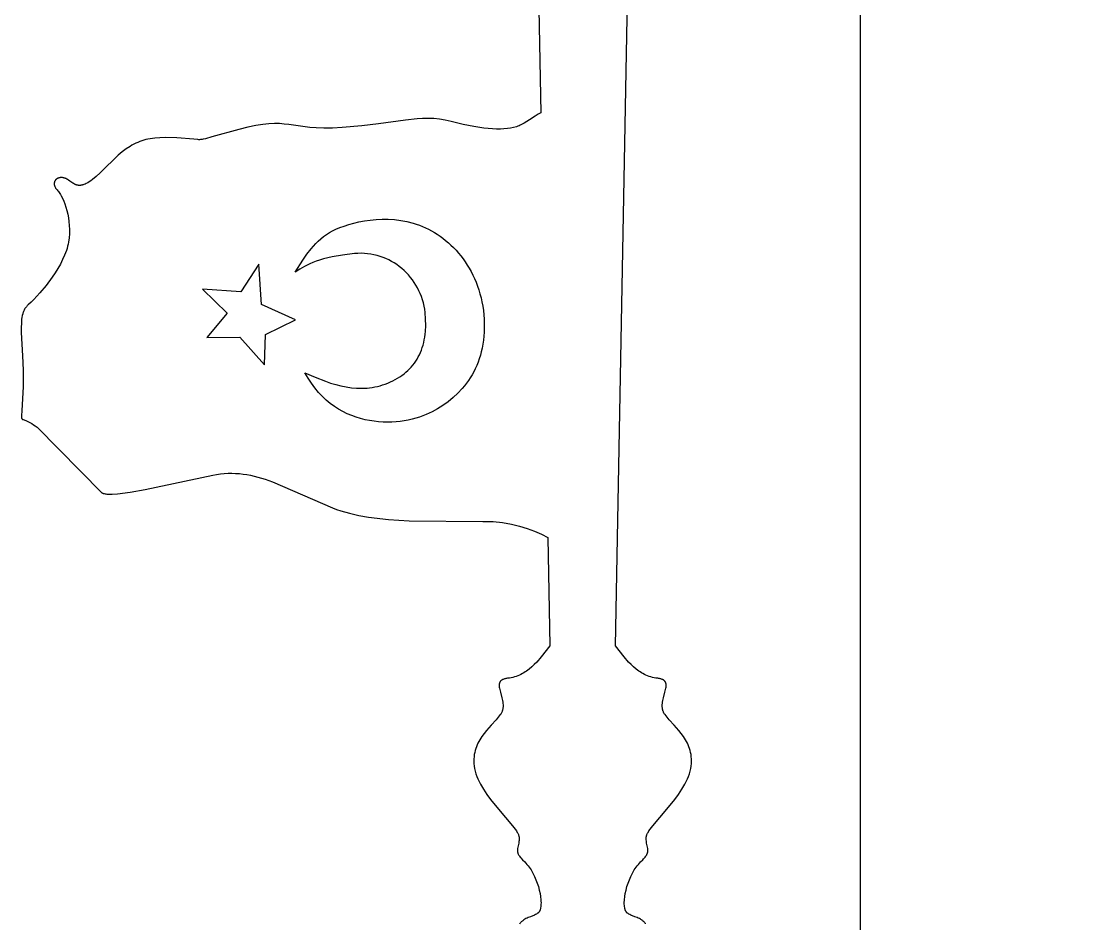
# Model space of a CAD drawing. Extents: x -831 to 1547, y -1426 to -385.
# Drawn here: x -742.5 to -645.6, y -1061.6 to -979.2 of the extents above; entities that cross this region are included whole.
import ezdxf

# ---------------------------------------------------------------- set-up
doc = ezdxf.new("R2010")
doc.units = 0
doc.layers.add('CUT', color=18, linetype='CONTINUOUS')

msp = doc.modelspace()

# ---------------------------------------------------------------- linework, layer by layer
at = {"layer": 'CUT'}
for points in [[(-665.916, -1350.901), (-665.916, -837.703), (-569.916, -780.901), (-92.916, -780.901), (-92.916, -1293.901), (-299.916, -1350.901), (-299.916, -1413.901), (-371.916, -1425.901), (-371.916, -1350.901)], [(-716.608, -1011.281), (-715.673, -1011.689), (-714.733, -1012.052), (-714.262, -1012.21), (-713.789, -1012.35), (-713.316, -1012.469), (-712.842, -1012.565), (-712.368, -1012.635), (-711.893, -1012.678), (-711.417, -1012.69), (-711.179, -1012.684), (-710.941, -1012.67), (-710.703, -1012.647), (-710.465, -1012.615), (-710.227, -1012.573), (-709.989, -1012.522), (-709.751, -1012.461), (-709.513, -1012.39), (-709.275, -1012.308), (-709.036, -1012.215), (-708.802, -1012.114), (-708.576, -1012.007), (-708.358, -1011.893), (-708.148, -1011.773), (-707.945, -1011.646), (-707.751, -1011.513), (-707.565, -1011.374), (-707.388, -1011.228), (-707.218, -1011.076), (-707.056, -1010.917), (-706.903, -1010.752), (-706.758, -1010.581), (-706.622, -1010.403), (-706.493, -1010.218), (-706.373, -1010.027), (-706.262, -1009.83), (-706.158, -1009.626), (-706.064, -1009.416), (-705.977, -1009.199), (-705.899, -1008.976), (-705.83, -1008.746), (-705.769, -1008.51), (-705.717, -1008.267), (-705.674, -1008.018), (-705.639, -1007.762), (-705.613, -1007.5), (-705.587, -1006.955), (-705.596, -1006.384), (-705.641, -1005.787), (-705.679, -1005.484), (-705.732, -1005.187), (-705.799, -1004.894), (-705.879, -1004.608), (-705.974, -1004.328), (-706.081, -1004.054), (-706.2, -1003.788), (-706.332, -1003.528), (-706.475, -1003.277), (-706.629, -1003.033), (-706.794, -1002.797), (-706.97, -1002.57), (-707.156, -1002.353), (-707.352, -1002.144), (-707.557, -1001.946), (-707.771, -1001.757), (-707.993, -1001.579), (-708.223, -1001.411), (-708.461, -1001.255), (-708.707, -1001.11), (-708.959, -1000.978), (-709.218, -1000.857), (-709.482, -1000.749), (-709.753, -1000.654), (-710.029, -1000.572), (-710.31, -1000.504), (-710.595, -1000.449), (-710.884, -1000.409), (-711.177, -1000.384), (-711.473, -1000.374), (-711.772, -1000.379), (-712.074, -1000.4), (-713.189, -1000.532), (-714.128, -1000.696), (-714.918, -1000.886), (-715.264, -1000.99), (-715.582, -1001.099), (-715.874, -1001.212), (-716.145, -1001.329), (-716.398, -1001.45), (-716.634, -1001.573), (-717.072, -1001.826), (-717.486, -1002.083), (-716.791, -1000.989), (-716.424, -1000.461), (-716.034, -999.957), (-715.828, -999.716), (-715.614, -999.484), (-715.389, -999.261), (-715.154, -999.049), (-714.908, -998.849), (-714.649, -998.662), (-714.376, -998.489), (-714.09, -998.33), (-713.774, -998.178), (-713.42, -998.03), (-713.031, -997.886), (-712.608, -997.751), (-712.156, -997.626), (-711.679, -997.516), (-711.178, -997.422), (-710.657, -997.348), (-710.12, -997.296), (-709.569, -997.27), (-709.009, -997.272), (-708.441, -997.305), (-707.87, -997.372), (-707.298, -997.476), (-706.729, -997.619), (-706.446, -997.707), (-706.165, -997.805), (-705.887, -997.915), (-705.61, -998.037), (-705.336, -998.17), (-705.065, -998.314), (-704.797, -998.47), (-704.533, -998.636), (-704.273, -998.813), (-704.017, -999.001), (-703.767, -999.2), (-703.521, -999.409), (-703.282, -999.629), (-703.048, -999.859), (-702.821, -1000.098), (-702.601, -1000.348), (-702.388, -1000.608), (-702.182, -1000.877), (-701.985, -1001.156), (-701.796, -1001.444), (-701.616, -1001.741), (-701.445, -1002.048), (-701.283, -1002.364), (-701.132, -1002.688), (-700.991, -1003.021), (-700.861, -1003.363), (-700.742, -1003.713), (-700.634, -1004.072), (-700.538, -1004.439), (-700.455, -1004.814), (-700.385, -1005.196), (-700.327, -1005.587), (-700.283, -1005.985), (-700.253, -1006.391), (-700.237, -1006.795), (-700.237, -1007.19), (-700.249, -1007.575), (-700.276, -1007.95), (-700.316, -1008.315), (-700.369, -1008.671), (-700.434, -1009.018), (-700.511, -1009.355), (-700.601, -1009.683), (-700.701, -1010.001), (-700.813, -1010.311), (-700.935, -1010.611), (-701.067, -1010.903), (-701.21, -1011.186), (-701.361, -1011.459), (-701.522, -1011.724), (-701.691, -1011.981), (-701.869, -1012.229), (-702.054, -1012.468), (-702.247, -1012.699), (-702.654, -1013.136), (-703.086, -1013.54), (-703.54, -1013.913), (-704.014, -1014.254), (-704.503, -1014.564), (-705.005, -1014.844), (-705.268, -1014.974), (-705.549, -1015.098), (-705.846, -1015.214), (-706.158, -1015.322), (-706.485, -1015.421), (-706.824, -1015.51), (-707.177, -1015.588), (-707.539, -1015.654), (-707.912, -1015.707), (-708.293, -1015.747), (-708.682, -1015.771), (-709.077, -1015.781), (-709.478, -1015.774), (-709.883, -1015.749), (-710.291, -1015.706), (-710.7, -1015.644), (-711.111, -1015.561), (-711.521, -1015.458), (-711.93, -1015.333), (-712.336, -1015.184), (-712.739, -1015.012), (-713.137, -1014.815), (-713.529, -1014.592), (-713.914, -1014.343), (-714.291, -1014.066), (-714.659, -1013.761), (-715.016, -1013.426), (-715.362, -1013.061), (-715.695, -1012.665), (-716.015, -1012.237), (-716.319, -1011.776)], [(-720.282, -1010.562), (-720.199, -1007.772), (-717.464, -1006.446), (-720.558, -1005.037), (-720.807, -1001.363), (-722.465, -1003.905), (-725.946, -1003.656), (-723.708, -1005.838), (-725.559, -1008.049), (-722.548, -1008.021)]]:
    msp.add_lwpolyline(points, close=True, dxfattribs=at)
for points in [[(-697.266, -874.014), (-695.079, -987.55), (-695.331, -987.694), (-695.589, -987.855), (-696.106, -988.195), (-696.606, -988.509), (-696.841, -988.637), (-696.954, -988.691), (-697.062, -988.737), (-697.183, -988.782), (-697.308, -988.823), (-697.568, -988.895), (-697.845, -988.953), (-698.138, -988.995), (-698.449, -989.024), (-698.777, -989.037), (-699.126, -989.036), (-699.493, -989.021), (-700.292, -988.944), (-701.18, -988.807), (-702.164, -988.61), (-703.251, -988.351), (-703.807, -988.226), (-704.34, -988.139), (-704.857, -988.086), (-705.364, -988.064), (-705.869, -988.069), (-706.378, -988.098), (-707.436, -988.213), (-709.902, -988.568), (-711.418, -988.753), (-713.196, -988.903), (-714.097, -988.946), (-714.882, -988.953), (-715.569, -988.933), (-716.172, -988.89), (-718.065, -988.634), (-718.488, -988.581), (-718.922, -988.545), (-719.382, -988.534), (-719.886, -988.553), (-720.448, -988.61), (-721.085, -988.711), (-721.812, -988.861), (-722.644, -989.069), (-725.087, -989.749), (-725.685, -989.916), (-725.893, -989.965), (-725.981, -989.982), (-726.063, -989.994), (-726.14, -990.003), (-726.215, -990.007), (-726.289, -990.008), (-726.366, -990.006), (-726.739, -989.97), (-728.28, -989.842), (-729.37, -989.814), (-729.853, -989.828), (-730.302, -989.862), (-730.722, -989.92), (-730.923, -989.958), (-731.118, -990.003), (-731.309, -990.054), (-731.495, -990.112), (-731.678, -990.177), (-731.858, -990.25), (-732.036, -990.33), (-732.212, -990.418), (-732.386, -990.514), (-732.561, -990.619), (-732.912, -990.854), (-733.269, -991.125), (-733.636, -991.433), (-734.02, -991.782), (-734.855, -992.605), (-735.277, -993.022), (-735.653, -993.364), (-735.988, -993.637), (-736.141, -993.75), (-736.285, -993.848), (-736.421, -993.932), (-736.549, -994.002), (-736.669, -994.059), (-736.782, -994.105), (-736.837, -994.123), (-736.889, -994.139), (-736.94, -994.152), (-736.99, -994.162), (-737.039, -994.17), (-737.086, -994.175), (-737.131, -994.179), (-737.176, -994.18), (-737.219, -994.179), (-737.262, -994.176), (-737.303, -994.171), (-737.344, -994.164), (-737.383, -994.155), (-737.422, -994.145), (-737.46, -994.133), (-737.497, -994.12), (-737.534, -994.106), (-737.57, -994.09), (-737.64, -994.055), (-737.709, -994.015), (-737.777, -993.973), (-738.046, -993.784), (-738.187, -993.688), (-738.26, -993.643), (-738.336, -993.6), (-738.414, -993.562), (-738.452, -993.545), (-738.49, -993.53), (-738.528, -993.517), (-738.565, -993.505), (-738.603, -993.495), (-738.639, -993.486), (-738.657, -993.482), (-738.676, -993.479), (-738.712, -993.473), (-738.747, -993.469), (-738.782, -993.466), (-738.817, -993.464), (-738.851, -993.464), (-738.884, -993.465), (-738.917, -993.468), (-738.949, -993.471), (-738.981, -993.476), (-739.012, -993.482), (-739.042, -993.49), (-739.072, -993.498), (-739.1, -993.508), (-739.128, -993.519), (-739.155, -993.531), (-739.168, -993.537), (-739.181, -993.544), (-739.194, -993.55), (-739.206, -993.558), (-739.219, -993.565), (-739.231, -993.573), (-739.254, -993.589), (-739.276, -993.606), (-739.287, -993.614), (-739.288, -993.615), (-739.289, -993.615), (-739.289, -993.616), (-739.29, -993.617), (-739.291, -993.617), (-739.291, -993.618), (-739.292, -993.618), (-739.292, -993.619), (-739.293, -993.619), (-739.294, -993.62), (-739.295, -993.621), (-739.295, -993.621), (-739.296, -993.622), (-739.297, -993.622), (-739.297, -993.623), (-739.298, -993.623), (-739.299, -993.624), (-739.299, -993.625), (-739.3, -993.625), (-739.3, -993.626), (-739.301, -993.626), (-739.302, -993.627), (-739.303, -993.627), (-739.303, -993.628), (-739.304, -993.629), (-739.304, -993.629), (-739.305, -993.63), (-739.306, -993.63), (-739.306, -993.631), (-739.307, -993.631), (-739.307, -993.632), (-739.308, -993.633), (-739.318, -993.642), (-739.328, -993.652), (-739.329, -993.652), (-739.329, -993.653), (-739.33, -993.654), (-739.33, -993.654), (-739.331, -993.655), (-739.332, -993.656), (-739.332, -993.656), (-739.333, -993.657), (-739.335, -993.659), (-739.337, -993.662), (-739.347, -993.672), (-739.356, -993.682), (-739.373, -993.704), (-739.374, -993.704), (-739.374, -993.705), (-739.375, -993.706), (-739.375, -993.706), (-739.376, -993.707), (-739.376, -993.708), (-739.376, -993.708), (-739.377, -993.709), (-739.377, -993.71), (-739.378, -993.71), (-739.378, -993.711), (-739.379, -993.712), (-739.381, -993.715), (-739.382, -993.715), (-739.382, -993.716), (-739.383, -993.717), (-739.384, -993.719), (-739.385, -993.719), (-739.385, -993.72), (-739.385, -993.721), (-739.386, -993.722), (-739.386, -993.722), (-739.387, -993.723), (-739.387, -993.724), (-739.388, -993.724), (-739.388, -993.725), (-739.389, -993.726), (-739.396, -993.737), (-739.397, -993.738), (-739.397, -993.739), (-739.398, -993.739), (-739.398, -993.74), (-739.399, -993.741), (-739.399, -993.741), (-739.4, -993.743), (-739.401, -993.744), (-739.401, -993.744), (-739.401, -993.745), (-739.402, -993.746), (-739.402, -993.746), (-739.403, -993.747), (-739.403, -993.748), (-739.404, -993.749), (-739.405, -993.752), (-739.406, -993.752), (-739.406, -993.753), (-739.407, -993.754), (-739.407, -993.754), (-739.408, -993.755), (-739.408, -993.756), (-739.408, -993.757), (-739.409, -993.757), (-739.409, -993.758), (-739.41, -993.759), (-739.41, -993.76), (-739.411, -993.76), (-739.417, -993.772), (-739.418, -993.773), (-739.418, -993.774), (-739.418, -993.775), (-739.419, -993.775), (-739.419, -993.776), (-739.42, -993.777), (-739.42, -993.777), (-739.42, -993.778), (-739.421, -993.78), (-739.422, -993.781), (-739.422, -993.781), (-739.422, -993.782), (-739.423, -993.783), (-739.423, -993.784), (-739.423, -993.784), (-739.43, -993.797), (-739.441, -993.822), (-739.45, -993.847), (-739.459, -993.874), (-739.466, -993.901), (-739.469, -993.914), (-739.469, -993.915), (-739.469, -993.916), (-739.469, -993.917), (-739.47, -993.918), (-739.47, -993.919), (-739.47, -993.919), (-739.47, -993.92), (-739.47, -993.921), (-739.47, -993.922), (-739.471, -993.923), (-739.471, -993.924), (-739.471, -993.925), (-739.471, -993.926), (-739.471, -993.926), (-739.471, -993.927), (-739.472, -993.928), (-739.474, -993.942), (-739.476, -993.956), (-739.479, -993.985), (-739.48, -994.014), (-739.48, -994.044), (-739.478, -994.074), (-739.475, -994.104), (-739.475, -994.105), (-739.475, -994.106), (-739.475, -994.108), (-739.474, -994.109), (-739.474, -994.11), (-739.474, -994.111), (-739.474, -994.112), (-739.474, -994.113), (-739.474, -994.114), (-739.474, -994.115), (-739.474, -994.116), (-739.473, -994.117), (-739.473, -994.118), (-739.473, -994.119), (-739.473, -994.12), (-739.47, -994.135), (-739.467, -994.151), (-739.464, -994.166), (-739.46, -994.182), (-739.456, -994.198), (-739.456, -994.199), (-739.455, -994.2), (-739.455, -994.201), (-739.455, -994.202), (-739.454, -994.203), (-739.454, -994.204), (-739.454, -994.205), (-739.453, -994.206), (-739.453, -994.207), (-739.453, -994.208), (-739.453, -994.209), (-739.452, -994.21), (-739.452, -994.211), (-739.452, -994.212), (-739.451, -994.213), (-739.451, -994.214), (-739.451, -994.215), (-739.451, -994.216), (-739.45, -994.217), (-739.45, -994.218), (-739.45, -994.219), (-739.449, -994.22), (-739.449, -994.221), (-739.449, -994.222), (-739.448, -994.223), (-739.448, -994.224), (-739.448, -994.225), (-739.448, -994.226), (-739.447, -994.227), (-739.447, -994.228), (-739.447, -994.229), (-739.446, -994.23), (-739.441, -994.246), (-739.438, -994.254), (-739.437, -994.255), (-739.437, -994.256), (-739.437, -994.257), (-739.436, -994.258), (-739.436, -994.259), (-739.435, -994.26), (-739.435, -994.261), (-739.435, -994.262), (-739.432, -994.27), (-739.431, -994.271), (-739.431, -994.272), (-739.43, -994.274), (-739.429, -994.275), (-739.429, -994.276), (-739.429, -994.277), (-739.428, -994.278), (-739.421, -994.294), (-739.407, -994.327), (-739.371, -994.393), (-739.351, -994.426), (-739.329, -994.46), (-739.304, -994.493), (-739.278, -994.527), (-739.22, -994.594), (-739.158, -994.665), (-739.095, -994.743), (-739.033, -994.829), (-738.971, -994.921), (-738.91, -995.019), (-738.849, -995.124), (-738.73, -995.352), (-738.616, -995.603), (-738.509, -995.874), (-738.411, -996.165), (-738.322, -996.473), (-738.246, -996.796), (-738.182, -997.133), (-738.134, -997.483), (-738.101, -997.842), (-738.088, -998.21), (-738.093, -998.584), (-738.12, -998.964), (-738.17, -999.346), (-738.207, -999.539), (-738.253, -999.735), (-738.308, -999.934), (-738.373, -1000.134), (-738.526, -1000.54), (-738.709, -1000.95), (-738.918, -1001.36), (-739.149, -1001.768), (-739.399, -1002.171), (-739.662, -1002.564), (-740.217, -1003.314), (-740.781, -1003.992), (-741.325, -1004.575), (-741.58, -1004.822), (-741.817, -1005.037), (-741.873, -1005.087), (-741.925, -1005.139), (-741.975, -1005.192), (-742.022, -1005.247), (-742.066, -1005.305), (-742.108, -1005.363), (-742.146, -1005.424), (-742.183, -1005.487), (-742.217, -1005.551), (-742.249, -1005.617), (-742.278, -1005.685), (-742.292, -1005.72), (-742.305, -1005.755), (-742.306, -1005.758), (-742.307, -1005.76), (-742.308, -1005.762), (-742.308, -1005.764), (-742.309, -1005.767), (-742.31, -1005.769), (-742.311, -1005.771), (-742.311, -1005.773), (-742.312, -1005.776), (-742.313, -1005.778), (-742.314, -1005.78), (-742.315, -1005.782), (-742.318, -1005.791), (-742.33, -1005.828), (-742.353, -1005.901), (-742.392, -1006.056), (-742.424, -1006.218), (-742.449, -1006.388), (-742.467, -1006.567), (-742.479, -1006.754), (-742.489, -1007.155), (-742.48, -1007.592), (-742.361, -1009.73), (-742.311, -1011.05), (-742.314, -1012.551), (-742.434, -1014.715), (-742.471, -1015.199), (-742.472, -1015.277), (-742.472, -1015.278), (-742.472, -1015.279), (-742.472, -1015.28), (-742.471, -1015.281), (-742.472, -1015.283), (-742.472, -1015.284), (-742.471, -1015.285), (-742.472, -1015.286), (-742.471, -1015.287), (-742.471, -1015.288), (-742.471, -1015.289), (-742.471, -1015.29), (-742.471, -1015.291), (-742.471, -1015.292), (-742.471, -1015.293), (-742.471, -1015.294), (-742.47, -1015.311), (-742.469, -1015.327), (-742.469, -1015.328), (-742.469, -1015.329), (-742.469, -1015.33), (-742.469, -1015.331), (-742.469, -1015.332), (-742.469, -1015.333), (-742.469, -1015.333), (-742.469, -1015.334), (-742.469, -1015.335), (-742.469, -1015.336), (-742.469, -1015.337), (-742.469, -1015.338), (-742.468, -1015.339), (-742.468, -1015.34), (-742.468, -1015.341), (-742.468, -1015.342), (-742.467, -1015.356), (-742.464, -1015.37), (-742.464, -1015.371), (-742.464, -1015.371), (-742.464, -1015.372), (-742.464, -1015.373), (-742.464, -1015.374), (-742.464, -1015.375), (-742.463, -1015.375), (-742.463, -1015.376), (-742.463, -1015.377), (-742.463, -1015.378), (-742.463, -1015.379), (-742.463, -1015.38), (-742.463, -1015.38), (-742.463, -1015.381), (-742.462, -1015.382), (-742.462, -1015.383), (-742.462, -1015.383), (-742.462, -1015.384), (-742.462, -1015.385), (-742.462, -1015.386), (-742.462, -1015.387), (-742.461, -1015.387), (-742.461, -1015.388), (-742.461, -1015.389), (-742.461, -1015.39), (-742.46, -1015.39), (-742.46, -1015.391), (-742.46, -1015.392), (-742.46, -1015.393), (-742.46, -1015.393), (-742.46, -1015.394), (-742.46, -1015.395), (-742.453, -1015.418), (-742.453, -1015.418), (-742.453, -1015.419), (-742.453, -1015.42), (-742.453, -1015.42), (-742.452, -1015.421), (-742.452, -1015.422), (-742.452, -1015.422), (-742.452, -1015.423), (-742.451, -1015.424), (-742.451, -1015.424), (-742.451, -1015.425), (-742.451, -1015.426), (-742.45, -1015.428), (-742.446, -1015.438), (-742.437, -1015.457), (-742.431, -1015.465), (-742.431, -1015.466), (-742.431, -1015.466), (-742.43, -1015.467), (-742.43, -1015.467), (-742.43, -1015.468), (-742.429, -1015.468), (-742.429, -1015.469), (-742.429, -1015.469), (-742.426, -1015.473), (-742.423, -1015.477), (-742.422, -1015.478), (-742.422, -1015.478), (-742.422, -1015.479), (-742.421, -1015.479), (-742.421, -1015.48), (-742.421, -1015.48), (-742.42, -1015.48), (-742.42, -1015.481), (-742.419, -1015.481), (-742.419, -1015.482), (-742.418, -1015.482), (-742.418, -1015.483), (-742.418, -1015.483), (-742.417, -1015.484), (-742.417, -1015.484), (-742.417, -1015.485), (-742.416, -1015.485), (-742.416, -1015.486), (-742.415, -1015.487), (-742.415, -1015.487), (-742.414, -1015.487), (-742.414, -1015.488), (-742.413, -1015.488), (-742.41, -1015.492), (-742.41, -1015.492), (-742.409, -1015.493), (-742.409, -1015.493), (-742.408, -1015.494), (-742.408, -1015.494), (-742.407, -1015.495), (-742.407, -1015.495), (-742.406, -1015.495), (-742.406, -1015.496), (-742.406, -1015.496), (-742.405, -1015.497), (-742.405, -1015.497), (-742.404, -1015.497), (-742.404, -1015.498), (-742.403, -1015.498), (-742.403, -1015.499), (-742.403, -1015.499), (-742.402, -1015.5), (-742.402, -1015.5), (-742.401, -1015.5), (-742.4, -1015.501), (-742.4, -1015.502), (-742.399, -1015.502), (-742.399, -1015.502), (-742.398, -1015.503), (-742.398, -1015.503), (-742.397, -1015.504), (-742.396, -1015.505), (-742.396, -1015.505), (-742.396, -1015.505), (-742.395, -1015.506), (-742.395, -1015.506), (-742.394, -1015.506), (-742.394, -1015.507), (-742.393, -1015.507), (-742.393, -1015.508), (-742.392, -1015.508), (-742.392, -1015.508), (-742.39, -1015.51), (-742.389, -1015.51), (-742.389, -1015.511), (-742.388, -1015.511), (-742.388, -1015.512), (-742.387, -1015.512), (-742.387, -1015.512), (-742.386, -1015.513), (-742.385, -1015.513), (-742.385, -1015.514), (-742.385, -1015.514), (-742.384, -1015.514), (-742.383, -1015.515), (-742.379, -1015.518), (-742.379, -1015.518), (-742.378, -1015.518), (-742.378, -1015.519), (-742.377, -1015.519), (-742.377, -1015.52), (-742.376, -1015.52), (-742.375, -1015.52), (-742.375, -1015.521), (-742.374, -1015.521), (-742.374, -1015.521), (-742.373, -1015.522), (-742.373, -1015.522), (-742.372, -1015.522), (-742.371, -1015.523), (-742.371, -1015.523), (-742.37, -1015.523), (-742.37, -1015.524), (-742.369, -1015.524), (-742.369, -1015.525), (-742.368, -1015.525), (-742.367, -1015.525), (-742.367, -1015.526), (-742.366, -1015.526), (-742.366, -1015.526), (-742.356, -1015.532), (-742.346, -1015.537), (-742.325, -1015.548), (-742.073, -1015.644), (-741.889, -1015.722), (-741.779, -1015.775), (-741.658, -1015.84), (-741.524, -1015.919), (-741.378, -1016.012), (-741.218, -1016.123), (-741.044, -1016.253), (-735.132, -1022.22), (-735.13, -1022.221), (-735.129, -1022.222), (-735.128, -1022.223), (-735.126, -1022.224), (-735.121, -1022.227), (-735.12, -1022.228), (-735.118, -1022.228), (-735.117, -1022.229), (-735.115, -1022.23), (-735.115, -1022.231), (-735.113, -1022.232), (-735.112, -1022.232), (-735.11, -1022.233), (-735.087, -1022.245), (-735.081, -1022.248), (-735.079, -1022.249), (-735.078, -1022.249), (-735.077, -1022.25), (-735.075, -1022.251), (-735.073, -1022.251), (-735.071, -1022.252), (-735.07, -1022.253), (-735.068, -1022.253), (-735.067, -1022.254), (-735.065, -1022.255), (-735.063, -1022.256), (-735.062, -1022.256), (-735.036, -1022.267), (-735.008, -1022.277), (-734.978, -1022.286), (-734.947, -1022.295), (-734.914, -1022.303), (-734.844, -1022.317), (-734.769, -1022.328), (-734.687, -1022.337), (-734.6, -1022.344), (-734.409, -1022.351), (-734.197, -1022.349), (-733.715, -1022.32), (-732.549, -1022.175), (-731.174, -1021.937), (-725.02, -1020.618), (-724.665, -1020.549), (-724.312, -1020.498), (-723.962, -1020.463), (-723.614, -1020.445), (-723.269, -1020.442), (-722.926, -1020.453), (-722.585, -1020.479), (-722.247, -1020.517), (-721.909, -1020.568), (-721.573, -1020.631), (-720.903, -1020.79), (-720.236, -1020.988), (-719.571, -1021.219), (-714.08, -1023.602), (-713.71, -1023.741), (-713.328, -1023.87), (-712.525, -1024.099), (-711.68, -1024.29), (-710.801, -1024.446), (-708.97, -1024.67), (-707.094, -1024.796), (-700.373, -1024.831), (-699.438, -1024.86), (-698.573, -1024.946), (-697.769, -1025.082), (-697.019, -1025.262), (-696.318, -1025.482), (-695.656, -1025.734), (-695.029, -1026.014), (-694.429, -1026.316), (-694.266, -1036.187), (-695.048, -1037.207), (-695.462, -1037.681), (-695.679, -1037.904), (-695.903, -1038.115), (-696.137, -1038.311), (-696.38, -1038.492), (-696.506, -1038.576), (-696.635, -1038.655), (-696.767, -1038.73), (-696.902, -1038.799), (-697.041, -1038.864), (-697.183, -1038.923), (-697.329, -1038.976), (-697.479, -1039.024), (-697.632, -1039.065), (-697.79, -1039.1), (-697.952, -1039.129), (-698.118, -1039.15), (-698.2, -1039.161), (-698.275, -1039.173), (-698.346, -1039.189), (-698.412, -1039.206), (-698.472, -1039.226), (-698.527, -1039.248), (-698.553, -1039.259), (-698.578, -1039.272), (-698.602, -1039.284), (-698.603, -1039.285), (-698.604, -1039.286), (-698.606, -1039.287), (-698.607, -1039.288), (-698.609, -1039.289), (-698.61, -1039.289), (-698.612, -1039.29), (-698.613, -1039.291), (-698.614, -1039.292), (-698.616, -1039.293), (-698.617, -1039.293), (-698.619, -1039.294), (-698.62, -1039.295), (-698.622, -1039.296), (-698.623, -1039.297), (-698.624, -1039.298), (-698.646, -1039.312), (-698.647, -1039.312), (-698.648, -1039.313), (-698.65, -1039.314), (-698.651, -1039.315), (-698.652, -1039.316), (-698.653, -1039.317), (-698.655, -1039.318), (-698.656, -1039.319), (-698.666, -1039.326), (-698.667, -1039.327), (-698.669, -1039.328), (-698.67, -1039.329), (-698.671, -1039.33), (-698.672, -1039.33), (-698.674, -1039.332), (-698.675, -1039.332), (-698.676, -1039.333), (-698.677, -1039.334), (-698.678, -1039.335), (-698.68, -1039.337), (-698.682, -1039.338), (-698.683, -1039.339), (-698.684, -1039.34), (-698.685, -1039.341), (-698.703, -1039.356), (-698.721, -1039.372), (-698.722, -1039.373), (-698.723, -1039.374), (-698.724, -1039.375), (-698.725, -1039.376), (-698.726, -1039.377), (-698.727, -1039.378), (-698.728, -1039.379), (-698.729, -1039.38), (-698.73, -1039.381), (-698.731, -1039.382), (-698.732, -1039.383), (-698.733, -1039.384), (-698.734, -1039.385), (-698.735, -1039.386), (-698.736, -1039.387), (-698.737, -1039.388), (-698.738, -1039.389), (-698.739, -1039.39), (-698.74, -1039.391), (-698.741, -1039.392), (-698.742, -1039.393), (-698.743, -1039.394), (-698.744, -1039.395), (-698.745, -1039.396), (-698.746, -1039.397), (-698.747, -1039.399), (-698.748, -1039.4), (-698.749, -1039.401), (-698.75, -1039.402), (-698.75, -1039.403), (-698.751, -1039.404), (-698.752, -1039.405), (-698.76, -1039.413), (-698.767, -1039.422), (-698.78, -1039.44), (-698.781, -1039.441), (-698.781, -1039.442), (-698.782, -1039.443), (-698.783, -1039.444), (-698.784, -1039.445), (-698.784, -1039.447), (-698.785, -1039.448), (-698.786, -1039.449), (-698.787, -1039.45), (-698.788, -1039.451), (-698.788, -1039.452), (-698.789, -1039.453), (-698.79, -1039.455), (-698.791, -1039.456), (-698.792, -1039.457), (-698.792, -1039.458), (-698.793, -1039.459), (-698.794, -1039.46), (-698.794, -1039.461), (-698.795, -1039.463), (-698.796, -1039.464), (-698.797, -1039.465), (-698.797, -1039.466), (-698.798, -1039.467), (-698.799, -1039.468), (-698.8, -1039.469), (-698.801, -1039.472), (-698.801, -1039.473), (-698.802, -1039.474), (-698.803, -1039.475), (-698.803, -1039.477), (-698.814, -1039.495), (-698.815, -1039.497), (-698.816, -1039.498), (-698.816, -1039.499), (-698.817, -1039.5), (-698.817, -1039.501), (-698.818, -1039.503), (-698.819, -1039.504), (-698.819, -1039.505), (-698.82, -1039.506), (-698.821, -1039.508), (-698.821, -1039.509), (-698.822, -1039.51), (-698.822, -1039.511), (-698.823, -1039.512), (-698.823, -1039.514), (-698.824, -1039.515), (-698.833, -1039.535), (-698.833, -1039.536), (-698.834, -1039.537), (-698.834, -1039.539), (-698.835, -1039.54), (-698.835, -1039.541), (-698.836, -1039.542), (-698.836, -1039.544), (-698.837, -1039.545), (-698.838, -1039.546), (-698.838, -1039.547), (-698.839, -1039.549), (-698.839, -1039.55), (-698.841, -1039.555), (-698.841, -1039.556), (-698.842, -1039.558), (-698.842, -1039.559), (-698.843, -1039.56), (-698.843, -1039.562), (-698.844, -1039.563), (-698.844, -1039.564), (-698.844, -1039.565), (-698.845, -1039.567), (-698.845, -1039.568), (-698.846, -1039.569), (-698.846, -1039.571), (-698.847, -1039.572), (-698.847, -1039.573), (-698.848, -1039.574), (-698.848, -1039.576), (-698.855, -1039.597), (-698.86, -1039.618), (-698.861, -1039.62), (-698.861, -1039.621), (-698.861, -1039.623), (-698.862, -1039.624), (-698.862, -1039.625), (-698.863, -1039.626), (-698.863, -1039.628), (-698.863, -1039.629), (-698.863, -1039.631), (-698.863, -1039.632), (-698.864, -1039.633), (-698.864, -1039.635), (-698.865, -1039.636), (-698.865, -1039.637), (-698.865, -1039.639), (-698.865, -1039.64), (-698.869, -1039.662), (-698.873, -1039.685), (-698.876, -1039.708), (-698.88, -1039.755), (-698.881, -1039.779), (-698.881, -1039.804), (-698.88, -1039.854), (-698.876, -1039.905), (-698.874, -1039.931), (-698.871, -1039.957), (-698.854, -1040.066), (-698.832, -1040.178), (-698.773, -1040.415), (-698.634, -1040.922), (-698.575, -1041.186), (-698.552, -1041.319), (-698.536, -1041.452), (-698.527, -1041.585), (-698.527, -1041.717), (-698.531, -1041.783), (-698.537, -1041.848), (-698.546, -1041.913), (-698.558, -1041.978), (-698.573, -1042.042), (-698.592, -1042.105), (-698.603, -1042.136), (-698.614, -1042.168), (-698.64, -1042.23), (-698.669, -1042.292), (-698.703, -1042.352), (-698.74, -1042.412), (-698.782, -1042.471), (-698.968, -1042.705), (-699.17, -1042.939), (-699.604, -1043.416), (-700.049, -1043.919), (-700.264, -1044.185), (-700.467, -1044.464), (-700.563, -1044.608), (-700.654, -1044.757), (-700.74, -1044.91), (-700.821, -1045.067), (-700.895, -1045.229), (-700.962, -1045.396), (-701.022, -1045.568), (-701.073, -1045.746), (-701.116, -1045.929), (-701.15, -1046.118), (-701.174, -1046.314), (-701.187, -1046.516), (-701.19, -1046.725), (-701.181, -1046.94), (-701.16, -1047.163), (-701.126, -1047.394), (-701.104, -1047.511), (-701.077, -1047.629), (-701.046, -1047.747), (-701.01, -1047.865), (-700.927, -1048.102), (-700.83, -1048.339), (-700.719, -1048.576), (-700.595, -1048.812), (-700.316, -1049.283), (-700.001, -1049.748), (-699.662, -1050.205), (-698.948, -1051.081), (-697.654, -1052.608), (-697.416, -1052.926), (-697.317, -1053.074), (-697.231, -1053.214), (-697.195, -1053.28), (-697.163, -1053.345), (-697.134, -1053.407), (-697.111, -1053.467), (-697.092, -1053.525), (-697.077, -1053.58), (-697.072, -1053.607), (-697.068, -1053.634), (-697.065, -1053.659), (-697.063, -1053.684), (-697.062, -1053.78), (-697.063, -1053.871), (-697.069, -1053.957), (-697.077, -1054.038), (-697.099, -1054.188), (-697.127, -1054.323), (-697.184, -1054.564), (-697.206, -1054.675), (-697.214, -1054.729), (-697.22, -1054.783), (-697.221, -1054.81), (-697.221, -1054.837), (-697.221, -1054.851), (-697.221, -1054.852), (-697.221, -1054.853), (-697.221, -1054.853), (-697.221, -1054.854), (-697.221, -1054.855), (-697.221, -1054.856), (-697.221, -1054.857), (-697.221, -1054.858), (-697.221, -1054.861), (-697.221, -1054.862), (-697.221, -1054.863), (-697.221, -1054.864), (-697.221, -1054.864), (-697.22, -1054.892), (-697.214, -1054.947), (-697.204, -1055.004), (-697.197, -1055.033), (-697.188, -1055.062), (-697.178, -1055.092), (-697.167, -1055.122), (-697.141, -1055.185), (-697.107, -1055.25), (-697.067, -1055.318), (-697.02, -1055.39), (-696.964, -1055.465), (-696.901, -1055.545), (-696.747, -1055.718), (-696.555, -1055.911), (-696.451, -1056.017), (-696.35, -1056.13), (-696.251, -1056.25), (-696.157, -1056.375), (-696.066, -1056.505), (-695.978, -1056.641), (-695.813, -1056.925), (-695.664, -1057.222), (-695.53, -1057.529), (-695.412, -1057.842), (-695.31, -1058.158), (-695.225, -1058.471), (-695.158, -1058.779), (-695.108, -1059.077), (-695.077, -1059.361), (-695.069, -1059.497), (-695.065, -1059.629), (-695.067, -1059.754), (-695.073, -1059.875), (-695.084, -1059.988), (-695.101, -1060.095), (-695.122, -1060.195), (-695.135, -1060.242), (-695.149, -1060.287), (-695.151, -1060.292), (-695.151, -1060.294), (-695.151, -1060.295), (-695.152, -1060.296), (-695.152, -1060.298), (-695.153, -1060.299), (-695.153, -1060.3), (-695.154, -1060.302), (-695.154, -1060.303), (-695.155, -1060.304), (-695.155, -1060.306), (-695.156, -1060.307), (-695.156, -1060.308), (-695.165, -1060.33), (-695.173, -1060.35), (-695.183, -1060.37), (-695.193, -1060.389), (-695.204, -1060.408), (-695.215, -1060.427), (-695.227, -1060.444), (-695.23, -1060.448), (-695.231, -1060.45), (-695.231, -1060.451), (-695.232, -1060.452), (-695.233, -1060.453), (-695.234, -1060.454), (-695.235, -1060.455), (-695.236, -1060.456), (-695.236, -1060.457), (-695.237, -1060.458), (-695.238, -1060.459), (-695.239, -1060.46), (-695.239, -1060.461), (-695.252, -1060.478), (-695.28, -1060.51), (-695.309, -1060.541), (-695.325, -1060.556), (-695.326, -1060.557), (-695.327, -1060.557), (-695.327, -1060.558), (-695.329, -1060.559), (-695.33, -1060.56), (-695.331, -1060.561), (-695.332, -1060.562), (-695.333, -1060.563), (-695.334, -1060.564), (-695.335, -1060.564), (-695.335, -1060.565), (-695.337, -1060.566), (-695.339, -1060.568), (-695.34, -1060.569), (-695.341, -1060.57), (-695.357, -1060.584), (-695.374, -1060.597), (-695.391, -1060.61), (-695.409, -1060.623), (-695.446, -1060.648), (-695.484, -1060.671), (-695.565, -1060.715), (-695.65, -1060.756), (-696.032, -1060.907), (-696.235, -1060.988), (-696.337, -1061.033), (-696.438, -1061.083), (-696.538, -1061.138), (-696.636, -1061.199), (-696.731, -1061.268), (-696.777, -1061.305), (-696.822, -1061.345), (-696.866, -1061.387), (-696.909, -1061.431), (-696.951, -1061.478), (-696.991, -1061.527), (-697.031, -1061.579)], [(-685.52, -1061.553), (-685.53, -1061.54), (-685.531, -1061.538), (-685.532, -1061.537), (-685.534, -1061.535), (-685.535, -1061.533), (-685.54, -1061.527), (-685.58, -1061.478), (-685.622, -1061.431), (-685.665, -1061.387), (-685.687, -1061.365), (-685.688, -1061.364), (-685.689, -1061.363), (-685.691, -1061.362), (-685.692, -1061.36), (-685.698, -1061.355), (-685.7, -1061.354), (-685.701, -1061.353), (-685.702, -1061.351), (-685.704, -1061.35), (-685.705, -1061.349), (-685.706, -1061.347), (-685.708, -1061.346), (-685.709, -1061.345), (-685.754, -1061.305), (-685.801, -1061.268), (-685.848, -1061.233), (-685.896, -1061.199), (-685.944, -1061.168), (-685.993, -1061.138), (-686.093, -1061.083), (-686.195, -1061.033), (-686.297, -1060.988), (-686.499, -1060.907), (-686.881, -1060.756), (-686.967, -1060.715), (-687.048, -1060.671), (-687.086, -1060.648), (-687.123, -1060.623), (-687.157, -1060.597), (-687.191, -1060.57), (-687.222, -1060.541), (-687.237, -1060.526), (-687.252, -1060.51), (-687.279, -1060.478), (-687.304, -1060.444), (-687.316, -1060.426), (-687.327, -1060.408), (-687.348, -1060.37), (-687.358, -1060.35), (-687.367, -1060.33), (-687.367, -1060.328), (-687.368, -1060.327), (-687.368, -1060.326), (-687.369, -1060.324), (-687.369, -1060.323), (-687.37, -1060.322), (-687.37, -1060.32), (-687.371, -1060.319), (-687.371, -1060.318), (-687.372, -1060.316), (-687.372, -1060.315), (-687.373, -1060.314), (-687.373, -1060.312), (-687.374, -1060.311), (-687.374, -1060.31), (-687.375, -1060.308), (-687.379, -1060.298), (-687.383, -1060.287), (-687.396, -1060.242), (-687.403, -1060.219), (-687.409, -1060.195), (-687.421, -1060.146), (-687.431, -1060.095), (-687.447, -1059.988), (-687.458, -1059.875), (-687.465, -1059.754), (-687.466, -1059.629), (-687.454, -1059.361), (-687.423, -1059.077), (-687.374, -1058.779), (-687.306, -1058.471), (-687.221, -1058.158), (-687.12, -1057.842), (-687.001, -1057.529), (-686.867, -1057.222), (-686.718, -1056.925), (-686.553, -1056.641), (-686.466, -1056.505), (-686.375, -1056.375), (-686.28, -1056.25), (-686.182, -1056.13), (-686.081, -1056.017), (-685.976, -1055.911), (-685.784, -1055.718), (-685.703, -1055.629), (-685.631, -1055.545), (-685.567, -1055.465), (-685.512, -1055.39), (-685.464, -1055.318), (-685.424, -1055.25), (-685.407, -1055.217), (-685.399, -1055.201), (-685.398, -1055.2), (-685.398, -1055.199), (-685.397, -1055.198), (-685.396, -1055.197), (-685.395, -1055.193), (-685.394, -1055.192), (-685.394, -1055.191), (-685.393, -1055.19), (-685.393, -1055.189), (-685.393, -1055.188), (-685.392, -1055.187), (-685.391, -1055.186), (-685.391, -1055.185), (-685.377, -1055.153), (-685.37, -1055.138), (-685.37, -1055.137), (-685.369, -1055.136), (-685.369, -1055.135), (-685.369, -1055.134), (-685.368, -1055.133), (-685.368, -1055.132), (-685.367, -1055.131), (-685.367, -1055.13), (-685.364, -1055.122), (-685.353, -1055.092), (-685.343, -1055.062), (-685.335, -1055.033), (-685.334, -1055.032), (-685.334, -1055.031), (-685.334, -1055.03), (-685.334, -1055.029), (-685.333, -1055.028), (-685.333, -1055.027), (-685.333, -1055.027), (-685.333, -1055.026), (-685.333, -1055.025), (-685.333, -1055.024), (-685.332, -1055.023), (-685.332, -1055.022), (-685.332, -1055.021), (-685.332, -1055.02), (-685.331, -1055.019), (-685.331, -1055.018), (-685.331, -1055.017), (-685.331, -1055.017), (-685.33, -1055.016), (-685.33, -1055.015), (-685.329, -1055.011), (-685.329, -1055.01), (-685.329, -1055.009), (-685.329, -1055.008), (-685.329, -1055.008), (-685.328, -1055.007), (-685.328, -1055.006), (-685.328, -1055.005), (-685.328, -1055.004), (-685.328, -1055.003), (-685.327, -1055.002), (-685.327, -1055.001), (-685.327, -1055), (-685.327, -1055), (-685.326, -1054.999), (-685.326, -1054.998), (-685.326, -1054.997), (-685.326, -1054.996), (-685.326, -1054.995), (-685.326, -1054.994), (-685.325, -1054.993), (-685.325, -1054.992), (-685.325, -1054.991), (-685.325, -1054.99), (-685.325, -1054.99), (-685.324, -1054.986), (-685.324, -1054.985), (-685.324, -1054.984), (-685.323, -1054.983), (-685.323, -1054.983), (-685.323, -1054.982), (-685.323, -1054.981), (-685.323, -1054.98), (-685.322, -1054.979), (-685.322, -1054.978), (-685.322, -1054.977), (-685.322, -1054.976), (-685.322, -1054.975), (-685.322, -1054.975), (-685.322, -1054.974), (-685.322, -1054.973), (-685.321, -1054.972), (-685.321, -1054.971), (-685.321, -1054.97), (-685.321, -1054.969), (-685.321, -1054.968), (-685.321, -1054.968), (-685.32, -1054.967), (-685.32, -1054.966), (-685.32, -1054.965), (-685.32, -1054.964), (-685.32, -1054.963), (-685.319, -1054.962), (-685.319, -1054.961), (-685.319, -1054.96), (-685.319, -1054.959), (-685.319, -1054.959), (-685.319, -1054.958), (-685.319, -1054.957), (-685.319, -1054.956), (-685.318, -1054.955), (-685.319, -1054.954), (-685.318, -1054.953), (-685.318, -1054.953), (-685.318, -1054.952), (-685.318, -1054.951), (-685.317, -1054.95), (-685.317, -1054.949), (-685.317, -1054.948), (-685.317, -1054.947), (-685.316, -1054.933), (-685.315, -1054.932), (-685.315, -1054.932), (-685.315, -1054.931), (-685.315, -1054.93), (-685.315, -1054.929), (-685.315, -1054.928), (-685.315, -1054.927), (-685.314, -1054.926), (-685.314, -1054.926), (-685.314, -1054.925), (-685.314, -1054.924), (-685.314, -1054.923), (-685.314, -1054.922), (-685.314, -1054.921), (-685.314, -1054.92), (-685.314, -1054.919), (-685.314, -1054.919), (-685.314, -1054.918), (-685.314, -1054.917), (-685.313, -1054.916), (-685.313, -1054.915), (-685.313, -1054.914), (-685.313, -1054.913), (-685.313, -1054.913), (-685.313, -1054.912), (-685.313, -1054.911), (-685.313, -1054.91), (-685.313, -1054.909), (-685.313, -1054.908), (-685.313, -1054.907), (-685.313, -1054.906), (-685.312, -1054.906), (-685.313, -1054.905), (-685.312, -1054.904), (-685.312, -1054.903), (-685.312, -1054.902), (-685.312, -1054.901), (-685.312, -1054.9), (-685.312, -1054.9), (-685.312, -1054.899), (-685.312, -1054.898), (-685.312, -1054.897), (-685.312, -1054.896), (-685.312, -1054.895), (-685.312, -1054.894), (-685.312, -1054.894), (-685.312, -1054.893), (-685.312, -1054.892), (-685.31, -1054.864), (-685.31, -1054.864), (-685.31, -1054.863), (-685.31, -1054.862), (-685.31, -1054.861), (-685.31, -1054.86), (-685.31, -1054.859), (-685.31, -1054.858), (-685.31, -1054.858), (-685.31, -1054.857), (-685.31, -1054.856), (-685.31, -1054.855), (-685.31, -1054.854), (-685.31, -1054.853), (-685.31, -1054.853), (-685.31, -1054.852), (-685.31, -1054.851), (-685.31, -1054.837), (-685.312, -1054.783), (-685.317, -1054.729), (-685.325, -1054.675), (-685.347, -1054.564), (-685.405, -1054.323), (-685.432, -1054.188), (-685.455, -1054.038), (-685.468, -1053.871), (-685.47, -1053.78), (-685.468, -1053.684), (-685.468, -1053.678), (-685.468, -1053.677), (-685.468, -1053.675), (-685.468, -1053.673), (-685.468, -1053.672), (-685.467, -1053.67), (-685.467, -1053.669), (-685.467, -1053.667), (-685.467, -1053.666), (-685.467, -1053.664), (-685.467, -1053.662), (-685.467, -1053.659), (-685.464, -1053.634), (-685.462, -1053.62), (-685.462, -1053.619), (-685.461, -1053.617), (-685.461, -1053.615), (-685.461, -1053.614), (-685.46, -1053.612), (-685.46, -1053.611), (-685.46, -1053.609), (-685.459, -1053.607), (-685.454, -1053.58), (-685.454, -1053.579), (-685.454, -1053.577), (-685.453, -1053.575), (-685.453, -1053.574), (-685.452, -1053.572), (-685.452, -1053.57), (-685.451, -1053.568), (-685.451, -1053.567), (-685.451, -1053.565), (-685.45, -1053.563), (-685.45, -1053.562), (-685.449, -1053.56), (-685.449, -1053.558), (-685.449, -1053.557), (-685.448, -1053.555), (-685.448, -1053.553), (-685.44, -1053.525), (-685.431, -1053.496), (-685.421, -1053.467), (-685.41, -1053.438), (-685.397, -1053.407), (-685.369, -1053.345), (-685.336, -1053.28), (-685.3, -1053.214), (-685.215, -1053.074), (-685.115, -1052.926), (-684.877, -1052.608), (-683.583, -1051.081), (-682.869, -1050.205), (-682.53, -1049.748), (-682.215, -1049.283), (-681.936, -1048.813), (-681.812, -1048.576), (-681.701, -1048.339), (-681.604, -1048.102), (-681.521, -1047.865), (-681.454, -1047.629), (-681.427, -1047.511), (-681.405, -1047.394), (-681.371, -1047.163), (-681.35, -1046.94), (-681.341, -1046.725), (-681.344, -1046.516), (-681.357, -1046.314), (-681.381, -1046.118), (-681.415, -1045.929), (-681.458, -1045.746), (-681.51, -1045.568), (-681.569, -1045.396), (-681.636, -1045.229), (-681.71, -1045.067), (-681.791, -1044.91), (-681.877, -1044.757), (-681.968, -1044.608), (-682.064, -1044.464), (-682.267, -1044.185), (-682.482, -1043.919), (-682.927, -1043.416), (-683.361, -1042.939), (-683.563, -1042.705), (-683.749, -1042.471), (-683.771, -1042.442), (-683.791, -1042.412), (-683.828, -1042.352), (-683.845, -1042.322), (-683.854, -1042.307), (-683.862, -1042.292), (-683.877, -1042.261), (-683.891, -1042.23), (-683.892, -1042.228), (-683.893, -1042.226), (-683.894, -1042.224), (-683.895, -1042.222), (-683.896, -1042.22), (-683.896, -1042.218), (-683.897, -1042.217), (-683.898, -1042.214), (-683.904, -1042.199), (-683.906, -1042.197), (-683.906, -1042.195), (-683.907, -1042.193), (-683.908, -1042.191), (-683.908, -1042.189), (-683.909, -1042.187), (-683.91, -1042.185), (-683.911, -1042.183), (-683.912, -1042.181), (-683.912, -1042.18), (-683.913, -1042.177), (-683.914, -1042.176), (-683.915, -1042.174), (-683.915, -1042.172), (-683.916, -1042.17), (-683.917, -1042.168), (-683.939, -1042.105), (-683.958, -1042.042), (-683.966, -1042.01), (-683.97, -1041.994), (-683.97, -1041.992), (-683.97, -1041.99), (-683.971, -1041.988), (-683.971, -1041.986), (-683.971, -1041.984), (-683.972, -1041.982), (-683.973, -1041.979), (-683.973, -1041.978), (-683.985, -1041.913), (-683.995, -1041.848), (-684.001, -1041.783), (-684.002, -1041.766), (-684.002, -1041.764), (-684.002, -1041.762), (-684.002, -1041.76), (-684.002, -1041.758), (-684.003, -1041.756), (-684.003, -1041.754), (-684.003, -1041.752), (-684.003, -1041.75), (-684.003, -1041.748), (-684.003, -1041.746), (-684.003, -1041.744), (-684.003, -1041.742), (-684.003, -1041.74), (-684.004, -1041.738), (-684.004, -1041.736), (-684.004, -1041.734), (-684.004, -1041.732), (-684.004, -1041.729), (-684.004, -1041.728), (-684.004, -1041.725), (-684.004, -1041.723), (-684.004, -1041.721), (-684.004, -1041.719), (-684.004, -1041.717), (-684.005, -1041.684), (-684.006, -1041.651), (-684.005, -1041.618), (-684.005, -1041.616), (-684.005, -1041.614), (-684.005, -1041.612), (-684.005, -1041.61), (-684.005, -1041.608), (-684.005, -1041.606), (-684.005, -1041.604), (-684.005, -1041.602), (-684.005, -1041.6), (-684.005, -1041.598), (-684.005, -1041.595), (-684.005, -1041.593), (-684.005, -1041.591), (-684.005, -1041.589), (-684.004, -1041.587), (-684.004, -1041.585), (-684.001, -1041.519), (-683.996, -1041.452), (-683.979, -1041.319), (-683.956, -1041.186), (-683.897, -1040.923), (-683.759, -1040.415), (-683.699, -1040.178), (-683.677, -1040.066), (-683.661, -1039.957), (-683.655, -1039.905), (-683.652, -1039.854), (-683.65, -1039.804), (-683.652, -1039.755), (-683.655, -1039.708), (-683.658, -1039.685), (-683.662, -1039.662), (-683.666, -1039.64), (-683.671, -1039.618), (-683.677, -1039.597), (-683.677, -1039.595), (-683.677, -1039.594), (-683.678, -1039.593), (-683.678, -1039.592), (-683.678, -1039.59), (-683.679, -1039.589), (-683.679, -1039.588), (-683.68, -1039.586), (-683.683, -1039.576), (-683.684, -1039.574), (-683.684, -1039.573), (-683.684, -1039.572), (-683.685, -1039.571), (-683.685, -1039.569), (-683.686, -1039.568), (-683.686, -1039.567), (-683.687, -1039.565), (-683.688, -1039.563), (-683.688, -1039.562), (-683.688, -1039.56), (-683.689, -1039.559), (-683.689, -1039.558), (-683.69, -1039.555), (-683.691, -1039.554), (-683.691, -1039.552), (-683.692, -1039.551), (-683.692, -1039.55), (-683.693, -1039.549), (-683.693, -1039.547), (-683.694, -1039.545), (-683.698, -1039.535), (-683.707, -1039.515), (-683.717, -1039.495), (-683.718, -1039.494), (-683.718, -1039.493), (-683.719, -1039.492), (-683.719, -1039.491), (-683.722, -1039.486), (-683.723, -1039.485), (-683.724, -1039.484), (-683.724, -1039.482), (-683.725, -1039.481), (-683.728, -1039.477), (-683.73, -1039.472), (-683.731, -1039.471), (-683.732, -1039.469), (-683.733, -1039.468), (-683.733, -1039.467), (-683.734, -1039.466), (-683.735, -1039.465), (-683.736, -1039.464), (-683.736, -1039.463), (-683.737, -1039.461), (-683.738, -1039.46), (-683.739, -1039.459), (-683.739, -1039.458), (-683.74, -1039.457), (-683.74, -1039.456), (-683.741, -1039.454), (-683.742, -1039.453), (-683.743, -1039.452), (-683.744, -1039.451), (-683.744, -1039.45), (-683.745, -1039.449), (-683.752, -1039.44), (-683.752, -1039.439), (-683.753, -1039.438), (-683.754, -1039.437), (-683.755, -1039.435), (-683.758, -1039.431), (-683.765, -1039.422), (-683.767, -1039.42), (-683.767, -1039.419), (-683.768, -1039.418), (-683.77, -1039.416), (-683.771, -1039.415), (-683.772, -1039.413), (-683.779, -1039.405), (-683.783, -1039.401), (-683.786, -1039.396), (-683.788, -1039.396), (-683.789, -1039.394), (-683.789, -1039.393), (-683.791, -1039.392), (-683.791, -1039.391), (-683.792, -1039.39), (-683.793, -1039.389), (-683.794, -1039.388), (-683.802, -1039.38), (-683.811, -1039.372), (-683.828, -1039.356), (-683.837, -1039.348), (-683.841, -1039.344), (-683.843, -1039.344), (-683.844, -1039.343), (-683.845, -1039.342), (-683.846, -1039.341), (-683.855, -1039.333), (-683.865, -1039.326), (-683.875, -1039.319), (-683.886, -1039.312), (-683.887, -1039.311), (-683.888, -1039.31), (-683.89, -1039.309), (-683.891, -1039.308), (-683.892, -1039.307), (-683.894, -1039.306), (-683.896, -1039.305), (-683.907, -1039.298), (-683.953, -1039.272), (-684.004, -1039.248), (-684.06, -1039.226), (-684.12, -1039.206), (-684.185, -1039.189), (-684.256, -1039.173), (-684.332, -1039.161), (-684.413, -1039.15), (-684.58, -1039.129), (-684.742, -1039.1), (-684.899, -1039.065), (-685.053, -1039.024), (-685.202, -1038.976), (-685.348, -1038.923), (-685.49, -1038.864), (-685.629, -1038.8), (-685.764, -1038.73), (-685.896, -1038.655), (-686.025, -1038.576), (-686.151, -1038.492), (-686.395, -1038.311), (-686.628, -1038.115), (-686.852, -1037.904), (-687.069, -1037.681), (-687.483, -1037.207), (-688.266, -1036.187), (-685.266, -874.014)]]:
    msp.add_lwpolyline(points, dxfattribs=at)

doc.saveas('drawing.dxf')
